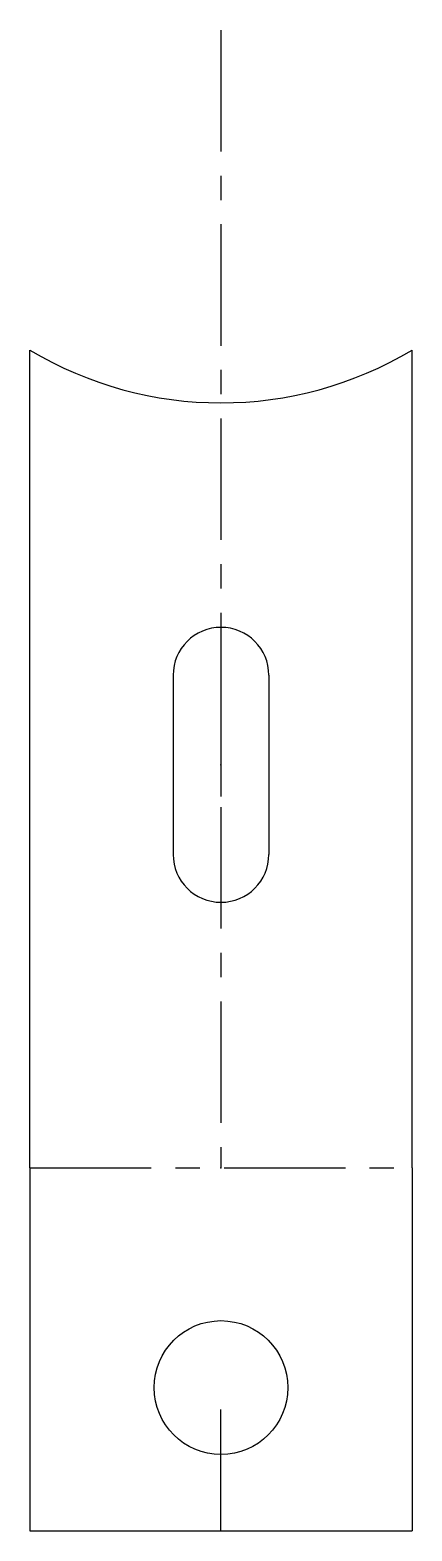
# Model space of a CAD drawing. Header units: millimetres. Extents: x -20 to 20, y -157 to 0.
import ezdxf

# ---------------------------------------------------------------- set-up
doc = ezdxf.new("R2010")
doc.units = ezdxf.units.MM
doc.header["$PDSIZE"] = -1
doc.linetypes.add('CENTERX2', pattern=[20.32, 12.7, -2.54, 2.54, -2.54])

msp = doc.modelspace()

# ---------------------------------------------------------------- linework, layer by layer
at = {"color": 7, "linetype": 'CENTERX2'}
for p, q in [((0, 0), (0, -119)), ((0, -67.49), (0, -86.23)), ((-20, -119), (20, -119)), ((0, -157), (0, -142))]:
    msp.add_line(p, q, dxfattribs=at)
at = {"color": 7, "linetype": 'Continuous'}
for p, q in [((-20, -119), (-20, -33.48)), ((20, -119), (20, -33.48)), ((-5.01, -67.49), (-5.01, -86.23)), ((5.01, -67.49), (5.01, -86.23)), ((-20, -119), (-20, -157)), ((20, -119), (20, -157)), ((-20, -157), (20, -157))]:
    msp.add_line(p, q, dxfattribs=at)
msp.add_circle((0, -142), 7, dxfattribs=at)
for centre, radius, start, end in [((0, 0), 39, 239.1481, 300.8519), ((0, -67.49), 5.01, 0, 180), ((0, -86.23), 5.01, 180, 0)]:
    msp.add_arc(centre, radius, start, end, dxfattribs=at)
for p in [(0, -76.86), (0, -119)]:
    msp.add_point(p, dxfattribs=at)

doc.saveas('drawing.dxf')
